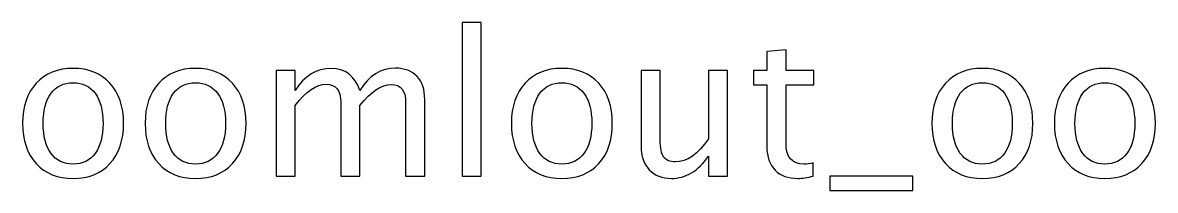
# Model space of a CAD drawing. Header units: centimetres. Extents: x -32.9 to 32.9, y -27.7 to 43.3.
# Drawn here: x -32.54 to -20.51, y 41.52 to 43.3 of the extents above; entities that cross this region are included whole.
import ezdxf

# ---------------------------------------------------------------- set-up
doc = ezdxf.new("R2010")
doc.units = ezdxf.units.CM
doc.header["$MEASUREMENT"] = 0
doc.layers.add('Layer 1', color=7, linetype='Continuous')

msp = doc.modelspace()

# ---------------------------------------------------------------- linework, layer by layer
at = {"layer": 'Layer 1'}
for points, knots in [([(-27.87, 41.67044), (-27.87, 41.67044), (-27.87, 43.30239), (-27.87, 43.30239), (-27.87, 43.30239), (-27.87, 43.30239), (-27.6668, 43.30239), (-27.6668, 43.30239), (-27.6668, 43.30239), (-27.6668, 43.30239), (-27.6668, 41.67044), (-27.6668, 41.67044), (-27.6668, 41.67044), (-27.6668, 41.67044), (-27.87, 41.67044), (-27.87, 41.67044)], [0, 0, 0, 0, 0.2, 0.2, 0.2, 0.2, 0.4, 0.4, 0.4, 0.4, 0.6, 0.6, 0.6, 0.6, 1, 1, 1, 1]), ([(-24.14254, 41.67079), (-24.20533, 41.65351), (-24.26001, 41.64504), (-24.30623, 41.64504), (-24.30623, 41.64504), (-24.40994, 41.64504), (-24.49073, 41.67467), (-24.54859, 41.73394), (-24.54859, 41.73394), (-24.6068, 41.79321), (-24.63572, 41.8754), (-24.63572, 41.98088), (-24.63572, 41.98088), (-24.63572, 41.98088), (-24.63572, 42.63987), (-24.63572, 42.63987), (-24.63572, 42.63987), (-24.63572, 42.63987), (-24.77613, 42.63987), (-24.77613, 42.63987), (-24.77613, 42.63987), (-24.77613, 42.63987), (-24.77613, 42.79228), (-24.77613, 42.79228), (-24.77613, 42.79228), (-24.77613, 42.79228), (-24.63572, 42.79228), (-24.63572, 42.79228), (-24.63572, 42.79228), (-24.63572, 42.79228), (-24.63572, 42.99512), (-24.63572, 42.99512), (-24.63572, 42.99512), (-24.63572, 42.99512), (-24.43252, 43.01453), (-24.43252, 43.01453), (-24.43252, 43.01453), (-24.43252, 43.01453), (-24.43252, 42.79228), (-24.43252, 42.79228), (-24.43252, 42.79228), (-24.43252, 42.79228), (-24.13831, 42.79228), (-24.13831, 42.79228), (-24.13831, 42.79228), (-24.13831, 42.79228), (-24.13831, 42.63987), (-24.13831, 42.63987), (-24.13831, 42.63987), (-24.13831, 42.63987), (-24.43252, 42.63987), (-24.43252, 42.63987), (-24.43252, 42.63987), (-24.43252, 42.63987), (-24.43252, 42.01757), (-24.43252, 42.01757), (-24.43252, 42.01757), (-24.43252, 41.87082), (-24.36867, 41.79744), (-24.24132, 41.79744), (-24.24132, 41.79744), (-24.21415, 41.79744), (-24.18134, 41.80203), (-24.14254, 41.81085), (-24.14254, 41.81085), (-24.14254, 41.81085), (-24.14254, 41.67079), (-24.14254, 41.67079)], [0, 0, 0, 0, 0.05555556, 0.05555556, 0.05555556, 0.05555556, 0.11111111, 0.11111111, 0.11111111, 0.11111111, 0.16666667, 0.16666667, 0.16666667, 0.16666667, 0.22222222, 0.22222222, 0.22222222, 0.22222222, 0.27777778, 0.27777778, 0.27777778, 0.27777778, 0.33333333, 0.33333333, 0.33333333, 0.33333333, 0.38888889, 0.38888889, 0.38888889, 0.38888889, 0.44444444, 0.44444444, 0.44444444, 0.44444444, 0.5, 0.5, 0.5, 0.5, 0.55555556, 0.55555556, 0.55555556, 0.55555556, 0.61111111, 0.61111111, 0.61111111, 0.61111111, 0.66666667, 0.66666667, 0.66666667, 0.66666667, 0.72222222, 0.72222222, 0.72222222, 0.72222222, 0.77777778, 0.77777778, 0.77777778, 0.77777778, 0.83333333, 0.83333333, 0.83333333, 0.83333333, 0.88888889, 0.88888889, 0.88888889, 0.88888889, 1, 1, 1, 1]), ([(-32.00032, 41.64504), (-32.16507, 41.64504), (-32.2956, 41.6976), (-32.39155, 41.80273), (-32.39155, 41.80273), (-32.48786, 41.90786), (-32.53584, 42.05074), (-32.53584, 42.231), (-32.53584, 42.231), (-32.53584, 42.41092), (-32.48786, 42.55344), (-32.39155, 42.65822), (-32.39155, 42.65822), (-32.2956, 42.76299), (-32.16507, 42.81556), (-32.00032, 42.81556), (-32.00032, 42.81556), (-31.83557, 42.81556), (-31.70505, 42.76299), (-31.60909, 42.65822), (-31.60909, 42.65822), (-31.51278, 42.55344), (-31.4648, 42.41092), (-31.4648, 42.231), (-31.4648, 42.231), (-31.4648, 42.05074), (-31.51278, 41.90786), (-31.60909, 41.80273), (-31.60909, 41.80273), (-31.70505, 41.6976), (-31.83557, 41.64504), (-32.00032, 41.64504)], [0, 0, 0, 0, 0.11111111, 0.11111111, 0.11111111, 0.11111111, 0.22222222, 0.22222222, 0.22222222, 0.22222222, 0.33333333, 0.33333333, 0.33333333, 0.33333333, 0.44444444, 0.44444444, 0.44444444, 0.44444444, 0.55555556, 0.55555556, 0.55555556, 0.55555556, 0.66666667, 0.66666667, 0.66666667, 0.66666667, 0.77777778, 0.77777778, 0.77777778, 0.77777778, 1, 1, 1, 1]), ([(-30.69998, 41.64504), (-30.86473, 41.64504), (-30.99526, 41.6976), (-31.09121, 41.80273), (-31.09121, 41.80273), (-31.18752, 41.90786), (-31.2355, 42.05074), (-31.2355, 42.231), (-31.2355, 42.231), (-31.2355, 42.41092), (-31.18752, 42.55344), (-31.09121, 42.65822), (-31.09121, 42.65822), (-30.99526, 42.76299), (-30.86473, 42.81556), (-30.69998, 42.81556), (-30.69998, 42.81556), (-30.53523, 42.81556), (-30.40471, 42.76299), (-30.30875, 42.65822), (-30.30875, 42.65822), (-30.21244, 42.55344), (-30.16446, 42.41092), (-30.16446, 42.231), (-30.16446, 42.231), (-30.16446, 42.05074), (-30.21244, 41.90786), (-30.30875, 41.80273), (-30.30875, 41.80273), (-30.40471, 41.6976), (-30.53523, 41.64504), (-30.69998, 41.64504)], [0, 0, 0, 0, 0.11111111, 0.11111111, 0.11111111, 0.11111111, 0.22222222, 0.22222222, 0.22222222, 0.22222222, 0.33333333, 0.33333333, 0.33333333, 0.33333333, 0.44444444, 0.44444444, 0.44444444, 0.44444444, 0.55555556, 0.55555556, 0.55555556, 0.55555556, 0.66666667, 0.66666667, 0.66666667, 0.66666667, 0.77777778, 0.77777778, 0.77777778, 0.77777778, 1, 1, 1, 1]), ([(-29.84626, 41.67044), (-29.84626, 41.67044), (-29.84626, 42.79228), (-29.84626, 42.79228), (-29.84626, 42.79228), (-29.84626, 42.79228), (-29.64306, 42.79228), (-29.64306, 42.79228), (-29.64306, 42.79228), (-29.64306, 42.79228), (-29.64306, 42.58026), (-29.64306, 42.58026), (-29.64306, 42.58026), (-29.54393, 42.73724), (-29.41693, 42.81556), (-29.26135, 42.81556), (-29.26135, 42.81556), (-29.11142, 42.81556), (-29.00947, 42.73724), (-28.95514, 42.58026), (-28.95514, 42.58026), (-28.85883, 42.73865), (-28.73324, 42.81768), (-28.57908, 42.81768), (-28.57908, 42.81768), (-28.48065, 42.81768), (-28.4041, 42.78875), (-28.34942, 42.73054), (-28.34942, 42.73054), (-28.29474, 42.67233), (-28.26722, 42.59084), (-28.26722, 42.48606), (-28.26722, 42.48606), (-28.26722, 42.48606), (-28.26722, 41.67044), (-28.26722, 41.67044), (-28.26722, 41.67044), (-28.26722, 41.67044), (-28.47042, 41.67044), (-28.47042, 41.67044), (-28.47042, 41.67044), (-28.47042, 41.67044), (-28.47042, 42.45255), (-28.47042, 42.45255), (-28.47042, 42.45255), (-28.47042, 42.58026), (-28.52122, 42.64411), (-28.62282, 42.64411), (-28.62282, 42.64411), (-28.72831, 42.64411), (-28.83908, 42.56967), (-28.95514, 42.42045), (-28.95514, 42.42045), (-28.95514, 42.42045), (-28.95514, 41.67044), (-28.95514, 41.67044), (-28.95514, 41.67044), (-28.95514, 41.67044), (-29.15834, 41.67044), (-29.15834, 41.67044), (-29.15834, 41.67044), (-29.15834, 41.67044), (-29.15834, 42.45326), (-29.15834, 42.45326), (-29.15834, 42.45326), (-29.15834, 42.58202), (-29.20985, 42.64622), (-29.31321, 42.64622), (-29.31321, 42.64622), (-29.41587, 42.64622), (-29.52594, 42.57144), (-29.64306, 42.42151), (-29.64306, 42.42151), (-29.64306, 42.42151), (-29.64306, 41.67044), (-29.64306, 41.67044), (-29.64306, 41.67044), (-29.64306, 41.67044), (-29.84626, 41.67044), (-29.84626, 41.67044)], [0, 0, 0, 0, 0.04761905, 0.04761905, 0.04761905, 0.04761905, 0.0952381, 0.0952381, 0.0952381, 0.0952381, 0.14285714, 0.14285714, 0.14285714, 0.14285714, 0.19047619, 0.19047619, 0.19047619, 0.19047619, 0.23809524, 0.23809524, 0.23809524, 0.23809524, 0.28571429, 0.28571429, 0.28571429, 0.28571429, 0.33333333, 0.33333333, 0.33333333, 0.33333333, 0.38095238, 0.38095238, 0.38095238, 0.38095238, 0.42857143, 0.42857143, 0.42857143, 0.42857143, 0.47619048, 0.47619048, 0.47619048, 0.47619048, 0.52380952, 0.52380952, 0.52380952, 0.52380952, 0.57142857, 0.57142857, 0.57142857, 0.57142857, 0.61904762, 0.61904762, 0.61904762, 0.61904762, 0.66666667, 0.66666667, 0.66666667, 0.66666667, 0.71428571, 0.71428571, 0.71428571, 0.71428571, 0.76190476, 0.76190476, 0.76190476, 0.76190476, 0.80952381, 0.80952381, 0.80952381, 0.80952381, 0.85714286, 0.85714286, 0.85714286, 0.85714286, 0.9047619, 0.9047619, 0.9047619, 0.9047619, 1, 1, 1, 1]), ([(-26.81166, 41.64504), (-26.97641, 41.64504), (-27.10694, 41.6976), (-27.20289, 41.80273), (-27.20289, 41.80273), (-27.2992, 41.90786), (-27.34718, 42.05074), (-27.34718, 42.231), (-27.34718, 42.231), (-27.34718, 42.41092), (-27.2992, 42.55344), (-27.20289, 42.65822), (-27.20289, 42.65822), (-27.10694, 42.76299), (-26.97641, 42.81556), (-26.81166, 42.81556), (-26.81166, 42.81556), (-26.64691, 42.81556), (-26.51639, 42.76299), (-26.42043, 42.65822), (-26.42043, 42.65822), (-26.32412, 42.55344), (-26.27614, 42.41092), (-26.27614, 42.231), (-26.27614, 42.231), (-26.27614, 42.05074), (-26.32412, 41.90786), (-26.42043, 41.80273), (-26.42043, 41.80273), (-26.51639, 41.6976), (-26.64691, 41.64504), (-26.81166, 41.64504)], [0, 0, 0, 0, 0.11111111, 0.11111111, 0.11111111, 0.11111111, 0.22222222, 0.22222222, 0.22222222, 0.22222222, 0.33333333, 0.33333333, 0.33333333, 0.33333333, 0.44444444, 0.44444444, 0.44444444, 0.44444444, 0.55555556, 0.55555556, 0.55555556, 0.55555556, 0.66666667, 0.66666667, 0.66666667, 0.66666667, 0.77777778, 0.77777778, 0.77777778, 0.77777778, 1, 1, 1, 1]), ([(-22.3476, 41.64504), (-22.51235, 41.64504), (-22.64288, 41.6976), (-22.73883, 41.80273), (-22.73883, 41.80273), (-22.83514, 41.90786), (-22.88312, 42.05074), (-22.88312, 42.231), (-22.88312, 42.231), (-22.88312, 42.41092), (-22.83514, 42.55344), (-22.73883, 42.65822), (-22.73883, 42.65822), (-22.64288, 42.76299), (-22.51235, 42.81556), (-22.3476, 42.81556), (-22.3476, 42.81556), (-22.18285, 42.81556), (-22.05233, 42.76299), (-21.95637, 42.65822), (-21.95637, 42.65822), (-21.86006, 42.55344), (-21.81208, 42.41092), (-21.81208, 42.231), (-21.81208, 42.231), (-21.81208, 42.05074), (-21.86006, 41.90786), (-21.95637, 41.80273), (-21.95637, 41.80273), (-22.05233, 41.6976), (-22.18285, 41.64504), (-22.3476, 41.64504)], [0, 0, 0, 0, 0.11111111, 0.11111111, 0.11111111, 0.11111111, 0.22222222, 0.22222222, 0.22222222, 0.22222222, 0.33333333, 0.33333333, 0.33333333, 0.33333333, 0.44444444, 0.44444444, 0.44444444, 0.44444444, 0.55555556, 0.55555556, 0.55555556, 0.55555556, 0.66666667, 0.66666667, 0.66666667, 0.66666667, 0.77777778, 0.77777778, 0.77777778, 0.77777778, 1, 1, 1, 1]), ([(-21.04726, 41.64504), (-21.21201, 41.64504), (-21.34254, 41.6976), (-21.43849, 41.80273), (-21.43849, 41.80273), (-21.5348, 41.90786), (-21.58278, 42.05074), (-21.58278, 42.231), (-21.58278, 42.231), (-21.58278, 42.41092), (-21.5348, 42.55344), (-21.43849, 42.65822), (-21.43849, 42.65822), (-21.34254, 42.76299), (-21.21201, 42.81556), (-21.04726, 42.81556), (-21.04726, 42.81556), (-20.88251, 42.81556), (-20.75199, 42.76299), (-20.65603, 42.65822), (-20.65603, 42.65822), (-20.55972, 42.55344), (-20.51174, 42.41092), (-20.51174, 42.231), (-20.51174, 42.231), (-20.51174, 42.05074), (-20.55972, 41.90786), (-20.65603, 41.80273), (-20.65603, 41.80273), (-20.75199, 41.6976), (-20.88251, 41.64504), (-21.04726, 41.64504)], [0, 0, 0, 0, 0.11111111, 0.11111111, 0.11111111, 0.11111111, 0.22222222, 0.22222222, 0.22222222, 0.22222222, 0.33333333, 0.33333333, 0.33333333, 0.33333333, 0.44444444, 0.44444444, 0.44444444, 0.44444444, 0.55555556, 0.55555556, 0.55555556, 0.55555556, 0.66666667, 0.66666667, 0.66666667, 0.66666667, 0.77777778, 0.77777778, 0.77777778, 0.77777778, 1, 1, 1, 1]), ([(-25.25521, 41.67044), (-25.25521, 41.67044), (-25.25521, 41.8814), (-25.25521, 41.8814), (-25.25521, 41.8814), (-25.36351, 41.72371), (-25.49509, 41.64504), (-25.64961, 41.64504), (-25.64961, 41.64504), (-25.74768, 41.64504), (-25.82565, 41.67573), (-25.8835, 41.73747), (-25.8835, 41.73747), (-25.94171, 41.7992), (-25.97064, 41.88211), (-25.97064, 41.98688), (-25.97064, 41.98688), (-25.97064, 41.98688), (-25.97064, 42.79228), (-25.97064, 42.79228), (-25.97064, 42.79228), (-25.97064, 42.79228), (-25.76744, 42.79228), (-25.76744, 42.79228), (-25.76744, 42.79228), (-25.76744, 42.79228), (-25.76744, 42.0532), (-25.76744, 42.0532), (-25.76744, 42.0532), (-25.76744, 41.96889), (-25.75509, 41.90927), (-25.73075, 41.87399), (-25.73075, 41.87399), (-25.70606, 41.83836), (-25.66513, 41.82072), (-25.60763, 41.82072), (-25.60763, 41.82072), (-25.48345, 41.82072), (-25.36562, 41.90222), (-25.25521, 42.06555), (-25.25521, 42.06555), (-25.25521, 42.06555), (-25.25521, 42.79228), (-25.25521, 42.79228), (-25.25521, 42.79228), (-25.25521, 42.79228), (-25.052, 42.79228), (-25.052, 42.79228), (-25.052, 42.79228), (-25.052, 42.79228), (-25.052, 41.67044), (-25.052, 41.67044), (-25.052, 41.67044), (-25.052, 41.67044), (-25.25521, 41.67044), (-25.25521, 41.67044)], [0, 0, 0, 0, 0.06666667, 0.06666667, 0.06666667, 0.06666667, 0.13333333, 0.13333333, 0.13333333, 0.13333333, 0.2, 0.2, 0.2, 0.2, 0.26666667, 0.26666667, 0.26666667, 0.26666667, 0.33333333, 0.33333333, 0.33333333, 0.33333333, 0.4, 0.4, 0.4, 0.4, 0.46666667, 0.46666667, 0.46666667, 0.46666667, 0.53333333, 0.53333333, 0.53333333, 0.53333333, 0.6, 0.6, 0.6, 0.6, 0.66666667, 0.66666667, 0.66666667, 0.66666667, 0.73333333, 0.73333333, 0.73333333, 0.73333333, 0.8, 0.8, 0.8, 0.8, 0.86666667, 0.86666667, 0.86666667, 0.86666667, 1, 1, 1, 1]), ([(-32.00068, 41.79744), (-31.90013, 41.79744), (-31.82182, 41.83519), (-31.76608, 41.91103), (-31.76608, 41.91103), (-31.71069, 41.98653), (-31.68282, 42.09342), (-31.68282, 42.231), (-31.68282, 42.231), (-31.68282, 42.36824), (-31.71069, 42.47477), (-31.76608, 42.55027), (-31.76608, 42.55027), (-31.82182, 42.62541), (-31.90013, 42.66316), (-32.00068, 42.66316), (-32.00068, 42.66316), (-32.10157, 42.66316), (-32.17989, 42.62541), (-32.23492, 42.55027), (-32.23492, 42.55027), (-32.29031, 42.47477), (-32.31782, 42.36824), (-32.31782, 42.231), (-32.31782, 42.231), (-32.31782, 42.09342), (-32.29031, 41.98653), (-32.23492, 41.91103), (-32.23492, 41.91103), (-32.17989, 41.83519), (-32.10157, 41.79744), (-32.00068, 41.79744)], [0, 0, 0, 0, 0.11111111, 0.11111111, 0.11111111, 0.11111111, 0.22222222, 0.22222222, 0.22222222, 0.22222222, 0.33333333, 0.33333333, 0.33333333, 0.33333333, 0.44444444, 0.44444444, 0.44444444, 0.44444444, 0.55555556, 0.55555556, 0.55555556, 0.55555556, 0.66666667, 0.66666667, 0.66666667, 0.66666667, 0.77777778, 0.77777778, 0.77777778, 0.77777778, 1, 1, 1, 1]), ([(-30.70034, 41.79744), (-30.59979, 41.79744), (-30.52148, 41.83519), (-30.46574, 41.91103), (-30.46574, 41.91103), (-30.41035, 41.98653), (-30.38248, 42.09342), (-30.38248, 42.231), (-30.38248, 42.231), (-30.38248, 42.36824), (-30.41035, 42.47477), (-30.46574, 42.55027), (-30.46574, 42.55027), (-30.52148, 42.62541), (-30.59979, 42.66316), (-30.70034, 42.66316), (-30.70034, 42.66316), (-30.80123, 42.66316), (-30.87955, 42.62541), (-30.93458, 42.55027), (-30.93458, 42.55027), (-30.98997, 42.47477), (-31.01748, 42.36824), (-31.01748, 42.231), (-31.01748, 42.231), (-31.01748, 42.09342), (-30.98997, 41.98653), (-30.93458, 41.91103), (-30.93458, 41.91103), (-30.87955, 41.83519), (-30.80123, 41.79744), (-30.70034, 41.79744)], [0, 0, 0, 0, 0.11111111, 0.11111111, 0.11111111, 0.11111111, 0.22222222, 0.22222222, 0.22222222, 0.22222222, 0.33333333, 0.33333333, 0.33333333, 0.33333333, 0.44444444, 0.44444444, 0.44444444, 0.44444444, 0.55555556, 0.55555556, 0.55555556, 0.55555556, 0.66666667, 0.66666667, 0.66666667, 0.66666667, 0.77777778, 0.77777778, 0.77777778, 0.77777778, 1, 1, 1, 1]), ([(-26.81202, 41.79744), (-26.71147, 41.79744), (-26.63316, 41.83519), (-26.57742, 41.91103), (-26.57742, 41.91103), (-26.52203, 41.98653), (-26.49416, 42.09342), (-26.49416, 42.231), (-26.49416, 42.231), (-26.49416, 42.36824), (-26.52203, 42.47477), (-26.57742, 42.55027), (-26.57742, 42.55027), (-26.63316, 42.62541), (-26.71147, 42.66316), (-26.81202, 42.66316), (-26.81202, 42.66316), (-26.91291, 42.66316), (-26.99123, 42.62541), (-27.04626, 42.55027), (-27.04626, 42.55027), (-27.10165, 42.47477), (-27.12916, 42.36824), (-27.12916, 42.231), (-27.12916, 42.231), (-27.12916, 42.09342), (-27.10165, 41.98653), (-27.04626, 41.91103), (-27.04626, 41.91103), (-26.99123, 41.83519), (-26.91291, 41.79744), (-26.81202, 41.79744)], [0, 0, 0, 0, 0.11111111, 0.11111111, 0.11111111, 0.11111111, 0.22222222, 0.22222222, 0.22222222, 0.22222222, 0.33333333, 0.33333333, 0.33333333, 0.33333333, 0.44444444, 0.44444444, 0.44444444, 0.44444444, 0.55555556, 0.55555556, 0.55555556, 0.55555556, 0.66666667, 0.66666667, 0.66666667, 0.66666667, 0.77777778, 0.77777778, 0.77777778, 0.77777778, 1, 1, 1, 1]), ([(-22.34796, 41.79744), (-22.24741, 41.79744), (-22.1691, 41.83519), (-22.11336, 41.91103), (-22.11336, 41.91103), (-22.05797, 41.98653), (-22.0301, 42.09342), (-22.0301, 42.231), (-22.0301, 42.231), (-22.0301, 42.36824), (-22.05797, 42.47477), (-22.11336, 42.55027), (-22.11336, 42.55027), (-22.1691, 42.62541), (-22.24741, 42.66316), (-22.34796, 42.66316), (-22.34796, 42.66316), (-22.44885, 42.66316), (-22.52717, 42.62541), (-22.5822, 42.55027), (-22.5822, 42.55027), (-22.63759, 42.47477), (-22.6651, 42.36824), (-22.6651, 42.231), (-22.6651, 42.231), (-22.6651, 42.09342), (-22.63759, 41.98653), (-22.5822, 41.91103), (-22.5822, 41.91103), (-22.52717, 41.83519), (-22.44885, 41.79744), (-22.34796, 41.79744)], [0, 0, 0, 0, 0.11111111, 0.11111111, 0.11111111, 0.11111111, 0.22222222, 0.22222222, 0.22222222, 0.22222222, 0.33333333, 0.33333333, 0.33333333, 0.33333333, 0.44444444, 0.44444444, 0.44444444, 0.44444444, 0.55555556, 0.55555556, 0.55555556, 0.55555556, 0.66666667, 0.66666667, 0.66666667, 0.66666667, 0.77777778, 0.77777778, 0.77777778, 0.77777778, 1, 1, 1, 1]), ([(-21.04762, 41.79744), (-20.94707, 41.79744), (-20.86876, 41.83519), (-20.81302, 41.91103), (-20.81302, 41.91103), (-20.75763, 41.98653), (-20.72976, 42.09342), (-20.72976, 42.231), (-20.72976, 42.231), (-20.72976, 42.36824), (-20.75763, 42.47477), (-20.81302, 42.55027), (-20.81302, 42.55027), (-20.86876, 42.62541), (-20.94707, 42.66316), (-21.04762, 42.66316), (-21.04762, 42.66316), (-21.14851, 42.66316), (-21.22683, 42.62541), (-21.28186, 42.55027), (-21.28186, 42.55027), (-21.33725, 42.47477), (-21.36476, 42.36824), (-21.36476, 42.231), (-21.36476, 42.231), (-21.36476, 42.09342), (-21.33725, 41.98653), (-21.28186, 41.91103), (-21.28186, 41.91103), (-21.22683, 41.83519), (-21.14851, 41.79744), (-21.04762, 41.79744)], [0, 0, 0, 0, 0.11111111, 0.11111111, 0.11111111, 0.11111111, 0.22222222, 0.22222222, 0.22222222, 0.22222222, 0.33333333, 0.33333333, 0.33333333, 0.33333333, 0.44444444, 0.44444444, 0.44444444, 0.44444444, 0.55555556, 0.55555556, 0.55555556, 0.55555556, 0.66666667, 0.66666667, 0.66666667, 0.66666667, 0.77777778, 0.77777778, 0.77777778, 0.77777778, 1, 1, 1, 1]), ([(-23.96686, 41.51804), (-23.96686, 41.51804), (-23.96686, 41.67044), (-23.96686, 41.67044), (-23.96686, 41.67044), (-23.96686, 41.67044), (-23.08633, 41.67044), (-23.08633, 41.67044), (-23.08633, 41.67044), (-23.08633, 41.67044), (-23.08633, 41.51804), (-23.08633, 41.51804), (-23.08633, 41.51804), (-23.08633, 41.51804), (-23.96686, 41.51804), (-23.96686, 41.51804)], [0, 0, 0, 0, 0.2, 0.2, 0.2, 0.2, 0.4, 0.4, 0.4, 0.4, 0.6, 0.6, 0.6, 0.6, 1, 1, 1, 1])]:
    msp.add_open_spline(points, degree=3, knots=knots, dxfattribs=at)

doc.saveas('drawing.dxf')
